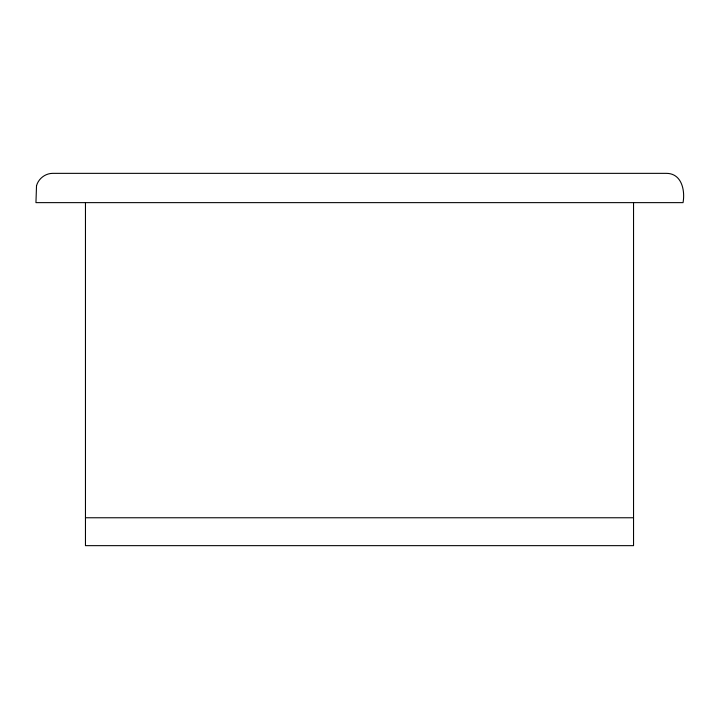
<?xml version="1.0" encoding="UTF-8"?>
<svg xmlns="http://www.w3.org/2000/svg" width="719" height="719" viewBox="0 0 719 719"><rect width="100%" height="100%" fill="white"/><g stroke="black" fill="none" stroke-linecap="round" stroke-linejoin="round"><path stroke-width="1.08" d="M85.462 517.761L633.538 517.761M633.538 202.632L633.538 545.649L85.462 545.649L85.462 202.632M36.516 185.754L35.95 202.632L683.05 202.632C685.225 190.391 681.747 173.342 666.315 173.351L52.685 173.351C45.288 173.387 38.475 178.618 36.516 185.754"/></g></svg>
